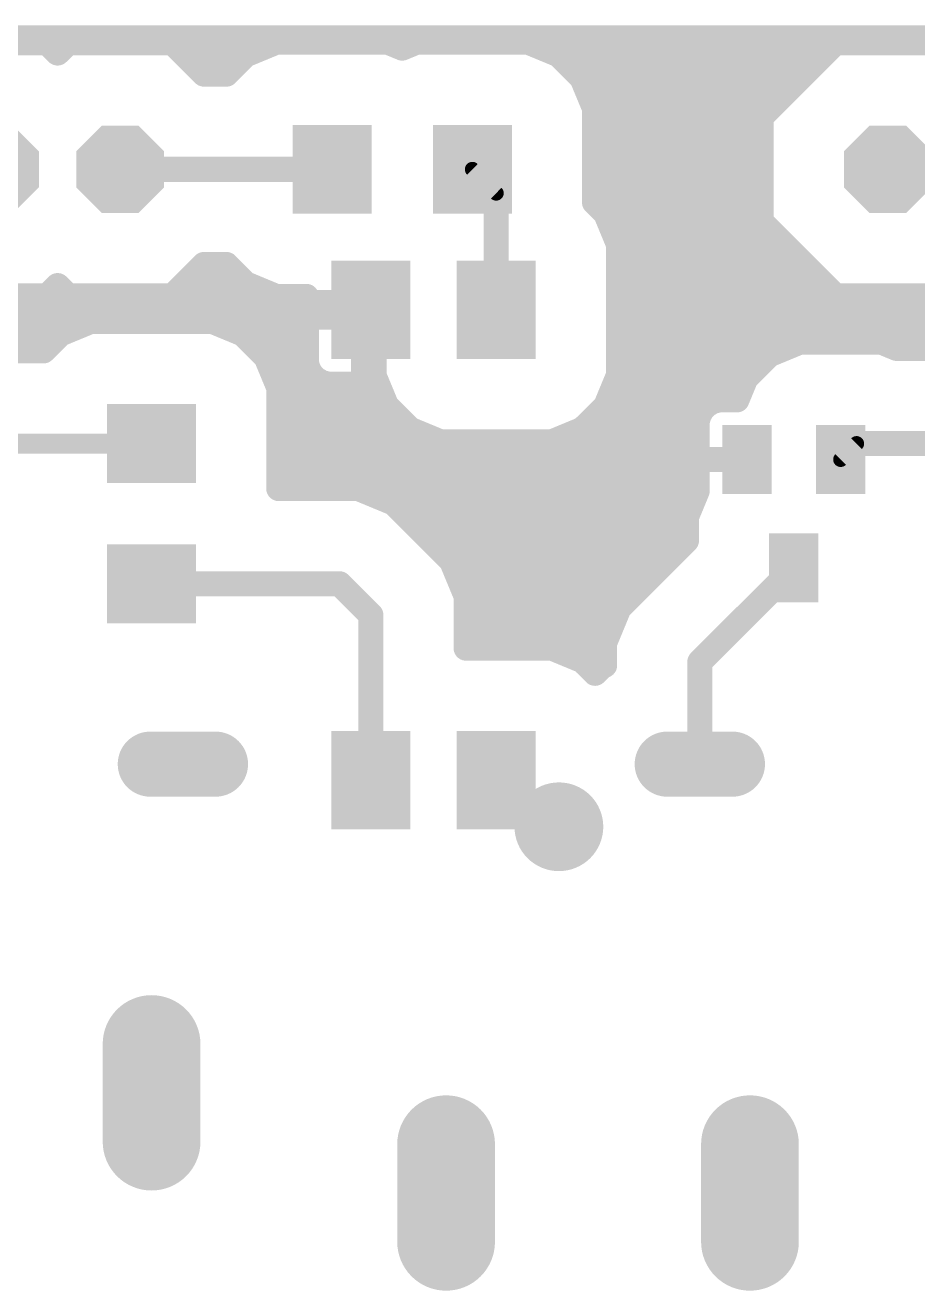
# Model space of a CAD drawing. Header units: millimetres. Extents: x 0 to 653, y 0 to 287.
# Drawn here: x 48.56 to 66.65, y 221.21 to 246.87 of the extents above; entities that cross this region are included whole.
import ezdxf

# ---------------------------------------------------------------- set-up
doc = ezdxf.new("R2010")
doc.units = ezdxf.units.MM
for name, color, linetype in [('1', 7, 'Continuous'), ('17', 7, 'Continuous'), ('18', 7, 'Continuous')]:
    doc.layers.add(name, color=color, linetype=linetype)

# ---------------------------------------------------------------- blocks, each defined once
blk = doc.blocks.new('LONGP100')
at = {"const_width": 1}
blk.add_lwpolyline([(-0.5, 0), (0.5, 0)], dxfattribs=at)
at = {"const_width": 0.5}
for points in [[(-0.5, 0.25, 1), (-0.5, -0.25)], [(0.5, -0.25, 1), (0.5, 0.25)]]:
    blk.add_lwpolyline(points, format="xyb", dxfattribs=at)
blk = doc.blocks.new('OCTAGONP')
at = {"const_width": 0.5}
blk.add_lwpolyline([(-0.25, -0.1036), (-0.25, 0.1036), (-0.1036, 0.25), (0.1036, 0.25), (0.25, 0.1036), (0.25, -0.1036), (0.1036, -0.25), (-0.1036, -0.25), (-0.25, -0.1036), (-0.25, 0.1036)], dxfattribs=at)
blk = doc.blocks.new('RECT')
blk.add_solid([(-0.5, -0.5), (0.5, -0.5), (-0.5, 0.5), (0.5, 0.5)])
blk = doc.blocks.new('ROUNDV')
at = {"const_width": 0.5}
blk.add_lwpolyline([(0, -0.25, 1), (0, 0.25, 1), (0, -0.25)], format="xyb", dxfattribs=at)

msp = doc.modelspace()

# ---------------------------------------------------------------- linework, layer by layer
at = {"layer": '1'}
for points, const_width in [([(21.193, 246.62), (169.545, 246.62)], 0.508), ([(49.005, 246.519), (46.88, 246.519)], 0.508), ([(49.212, 246.311), (49.005, 246.519)], 0.508), ([(49.42, 246.519), (49.212, 246.311)], 0.508), ([(51.545, 246.519), (49.42, 246.519)], 0.508), ([(52.18, 245.884), (51.545, 246.519)], 0.508), ([(53.642, 246.531), (53.026, 246.276)], 0.508), ([(55.909, 246.531), (53.642, 246.531)], 0.508), ([(56.197, 246.412), (55.909, 246.531)], 0.508), ([(56.486, 246.531), (56.197, 246.412)], 0.508), ([(58.753, 246.531), (56.486, 246.531)], 0.508), ([(59.369, 246.276), (58.753, 246.531)], 0.508), ([(64.977, 246.519), (63.475, 245.016)], 0.508), ([(67.103, 246.519), (64.977, 246.519)], 0.508), ([(53.026, 246.276), (52.634, 245.884)], 0.508), ([(59.841, 245.804), (59.369, 246.276)], 0.508), ([(51.952, 246.112), (52.862, 246.112)], 0.508), ([(59.533, 246.112), (64.571, 246.112)], 0.508), ([(52.634, 245.884), (52.18, 245.884)], 0.508), ([(60.096, 245.188), (59.841, 245.804)], 0.508), ([(59.924, 245.604), (64.063, 245.604)], 0.508), ([(60.096, 243.281), (60.096, 245.188)], 0.508), ([(60.096, 245.096), (63.555, 245.096)], 0.508), ([(63.475, 245.016), (63.475, 242.891)], 0.508), ([(60.096, 244.588), (63.475, 244.588)], 0.508), ([(50.483, 243.953), (54.776, 243.953)], 0.508), ([(57.62, 243.953), (58.102, 243.47)], 0.305), ([(60.096, 244.08), (63.475, 244.08)], 0.508), ([(58.102, 243.47), (58.102, 241.103)], 0.508), ([(60.096, 243.572), (63.475, 243.572)], 0.508), ([(60.324, 243.053), (60.096, 243.281)], 0.508), ([(60.312, 243.064), (63.475, 243.064)], 0.508), ([(60.579, 242.437), (60.324, 243.053)], 0.508), ([(63.475, 242.891), (64.977, 241.388)], 0.508), ([(60.529, 242.556), (63.809, 242.556)], 0.508), ([(60.579, 239.77), (60.579, 242.437)], 0.508), ([(60.579, 242.048), (64.317, 242.048)], 0.508), ([(51.545, 241.388), (52.18, 242.023)], 0.508), ([(52.18, 242.023), (52.634, 242.023)], 0.508), ([(52.634, 242.023), (53.026, 241.631)], 0.508), ([(49.005, 241.388), (49.212, 241.595)], 0.508), ([(49.157, 241.54), (49.267, 241.54)], 0.508), ([(49.212, 241.595), (49.42, 241.388)], 0.508), ([(51.697, 241.54), (53.244, 241.54)], 0.508), ([(53.026, 241.631), (53.642, 241.375)], 0.508), ([(60.579, 241.54), (64.825, 241.54)], 0.508), ([(46.88, 241.388), (49.005, 241.388)], 0.508), ([(49.42, 241.388), (51.545, 241.388)], 0.508), ([(53.642, 241.375), (54.255, 241.375)], 0.508), ([(54.255, 241.375), (54.255, 241.249)], 0.508), ([(64.977, 241.388), (67.103, 241.388)], 0.508), ([(42.481, 241.032), (55.416, 241.032)], 0.508), ([(54.255, 241.249), (55.416, 241.249)], 0.508), ([(55.416, 241.249), (55.416, 240.957)], 0.508), ([(60.579, 241.032), (73.514, 241.032)], 0.508), ([(49.883, 240.867), (49.266, 240.612)], 0.508), ([(52.352, 240.867), (49.883, 240.867)], 0.508), ([(52.969, 240.612), (52.352, 240.867)], 0.508), ([(55.416, 240.957), (54.255, 240.957)], 0.508), ([(54.255, 240.957), (54.255, 240.036)], 0.508), ([(55.416, 239.595), (55.416, 240.957)], 0.508), ([(55.416, 240.957), (55.626, 240.957)], 0.508), ([(55.626, 240.957), (55.626, 239.77)], 0.508), ([(42.481, 240.524), (49.179, 240.524)], 0.508), ([(49.266, 240.612), (48.925, 240.27)], 0.508), ([(53.44, 240.14), (52.969, 240.612)], 0.508), ([(53.056, 240.524), (54.255, 240.524)], 0.508), ([(55.416, 240.524), (55.626, 240.524)], 0.508), ([(60.579, 240.524), (67.277, 240.524)], 0.508), ([(48.925, 240.27), (48.243, 240.27)], 0.508), ([(64.251, 240.445), (63.635, 240.19)], 0.508), ([(65.918, 240.445), (64.251, 240.445)], 0.508), ([(66.218, 240.321), (65.918, 240.445)], 0.508), ([(67.073, 240.321), (66.218, 240.321)], 0.508), ([(53.695, 239.524), (53.44, 240.14)], 0.508), ([(53.491, 240.016), (54.26, 240.016)], 0.508), ([(54.255, 240.036), (54.289, 239.907)], 0.508), ([(55.416, 240.016), (55.626, 240.016)], 0.508), ([(60.579, 240.016), (63.462, 240.016)], 0.508), ([(63.635, 240.19), (63.164, 239.718)], 0.508), ([(54.289, 239.907), (54.356, 239.791)], 0.508), ([(54.356, 239.791), (54.451, 239.697)], 0.508), ([(55.626, 239.77), (55.881, 239.154)], 0.508), ([(60.324, 239.154), (60.579, 239.77)], 0.508), ([(53.695, 237.477), (53.695, 239.524)], 0.508), ([(53.695, 239.508), (55.734, 239.508)], 0.508), ([(54.451, 239.697), (54.566, 239.63)], 0.508), ([(54.566, 239.63), (54.696, 239.595)], 0.508), ([(54.696, 239.595), (55.416, 239.595)], 0.508), ([(60.471, 239.508), (63.077, 239.508)], 0.508), ([(63.164, 239.718), (62.981, 239.276)], 0.508), ([(62.489, 239.242), (62.373, 239.175)], 0.508), ([(62.618, 239.276), (62.489, 239.242)], 0.508), ([(62.981, 239.276), (62.618, 239.276)], 0.508), ([(53.695, 239), (56.035, 239)], 0.508), ([(55.881, 239.154), (56.353, 238.682)], 0.508), ([(59.852, 238.682), (60.324, 239.154)], 0.508), ([(60.17, 239), (62.232, 239)], 0.508), ([(62.212, 238.964), (62.177, 238.835)], 0.508), ([(62.279, 239.08), (62.212, 238.964)], 0.508), ([(62.373, 239.175), (62.279, 239.08)], 0.508), ([(62.177, 238.835), (62.177, 238.068)], 0.508), ([(53.695, 238.492), (56.811, 238.492)], 0.508), ([(56.353, 238.682), (56.969, 238.427)], 0.508), ([(59.236, 238.427), (59.852, 238.682)], 0.508), ([(59.394, 238.492), (62.177, 238.492)], 0.508), ([(51.117, 238.39), (47.309, 238.39)], 0.406), ([(56.969, 238.427), (59.236, 238.427)], 0.508), ([(65.407, 238.39), (65.085, 238.068)], 0.305), ([(69.215, 238.39), (65.407, 238.39)], 0.508), ([(53.695, 237.984), (62.177, 237.984)], 0.508), ([(62.177, 238.068), (62.876, 238.068)], 0.508), ([(62.876, 238.068), (62.177, 238.068)], 0.508), ([(62.177, 238.068), (62.177, 237.429)], 0.508), ([(62.876, 238.068), (62.876, 238.068)], 0.508), ([(55.312, 237.477), (53.695, 237.477)], 0.508), ([(56.021, 237.183), (55.312, 237.477)], 0.508), ([(55.312, 237.476), (62.177, 237.476)], 0.508), ([(62.177, 237.429), (61.959, 236.902)], 0.508), ([(57.199, 236.005), (56.021, 237.183)], 0.508), ([(56.236, 236.968), (61.986, 236.968)], 0.508), ([(61.959, 236.902), (61.959, 236.422)], 0.508), ([(56.743, 236.46), (61.959, 236.46)], 0.508), ([(61.959, 236.422), (60.593, 235.057)], 0.508), ([(57.493, 235.295), (57.199, 236.005)], 0.508), ([(57.221, 235.952), (61.489, 235.952)], 0.508), ([(62.23, 233.963), (64.135, 235.868)], 0.508), ([(51.117, 235.546), (54.928, 235.546)], 0.508), ([(55.562, 234.911), (54.928, 235.546)], 0.508), ([(57.431, 235.444), (60.981, 235.444)], 0.508), ([(57.493, 234.24), (57.493, 235.295)], 0.508), ([(55.562, 231.563), (55.562, 234.911)], 0.508), ([(57.493, 234.936), (60.544, 234.936)], 0.508), ([(60.593, 235.057), (60.3, 234.347)], 0.508), ([(57.493, 234.428), (60.333, 234.428)], 0.508), ([(60.3, 234.347), (60.3, 233.892)], 0.508), ([(59.236, 234.24), (57.493, 234.24)], 0.508), ([(59.852, 233.985), (59.236, 234.24)], 0.508), ([(60.107, 233.73), (59.852, 233.985)], 0.508), ([(59.916, 233.92), (60.3, 233.92)], 0.508), ([(60.246, 233.869), (60.107, 233.73)], 0.508), ([(60.3, 233.892), (60.246, 233.869)], 0.508), ([(62.23, 231.888), (62.23, 233.963)], 0.508), ([(58.102, 231.563), (58.428, 231.563)], 0.406), ([(58.428, 231.563), (59.373, 230.618)], 0.406)]:
    msp.add_lwpolyline(points, dxfattribs=dict(at, const_width=const_width))
for points, const_width in [([(49.095, 246.609, 1), (48.915, 246.429)], 0.254), ([(49.005, 246.392, 1), (49.005, 246.646)], 0.254), ([(49.42, 246.646, 1), (49.42, 246.392)], 0.254), ([(49.51, 246.429, 1), (49.33, 246.609)], 0.254), ([(51.635, 246.609, 1), (51.455, 246.429)], 0.254), ([(51.545, 246.392, 1), (51.545, 246.646)], 0.254), ([(53.642, 246.658, 1), (53.642, 246.404)], 0.254), ([(53.691, 246.414, 1), (53.593, 246.649)], 0.254), ([(55.958, 246.649, 1), (55.86, 246.414)], 0.254), ([(55.909, 246.404, 1), (55.909, 246.658)], 0.254), ([(56.486, 246.658, 1), (56.486, 246.404)], 0.254), ([(56.535, 246.414, 1), (56.437, 246.649)], 0.254), ([(58.802, 246.649, 1), (58.704, 246.414)], 0.254), ([(58.753, 246.404, 1), (58.753, 246.658)], 0.254), ([(64.977, 246.646, 1), (64.977, 246.392)], 0.254), ([(65.067, 246.429, 1), (64.888, 246.609)], 0.254), ([(49.123, 246.401, 1), (49.302, 246.222)], 0.254), ([(49.123, 246.222, 1), (49.302, 246.401)], 0.254), ([(52.977, 246.393, 1), (53.075, 246.159)], 0.254), ([(53.116, 246.186, 1), (52.936, 246.366)], 0.254), ([(56.149, 246.529, 1), (56.246, 246.294)], 0.254), ([(56.149, 246.294, 1), (56.246, 246.529)], 0.254), ([(59.459, 246.366, 1), (59.279, 246.186)], 0.254), ([(59.321, 246.159, 1), (59.418, 246.393)], 0.254), ([(51.952, 246.239, 1), (51.952, 245.985)], 0.254), ([(52.862, 245.985, 1), (52.862, 246.239)], 0.254), ([(59.533, 246.239, 1), (59.533, 245.985)], 0.254), ([(64.571, 245.985, 1), (64.571, 246.239)], 0.254), ([(52.18, 246.011, 1), (52.18, 245.757)], 0.254), ([(52.09, 245.794, 1), (52.27, 245.974)], 0.254), ([(52.544, 245.974, 1), (52.723, 245.794)], 0.254), ([(52.634, 245.757, 1), (52.634, 246.011)], 0.254), ([(59.958, 245.853, 1), (59.723, 245.756)], 0.254), ([(59.751, 245.715, 1), (59.931, 245.894)], 0.254), ([(59.924, 245.731, 1), (59.924, 245.477)], 0.254), ([(64.063, 245.477, 1), (64.063, 245.731)], 0.254), ([(60.223, 245.188, 1), (59.969, 245.188)], 0.254), ([(60.096, 245.223, 1), (60.096, 244.969)], 0.254), ([(59.979, 245.14, 1), (60.213, 245.237)], 0.254), ([(63.602, 245.016, 1), (63.348, 245.016)], 0.254), ([(63.385, 245.106, 1), (63.564, 244.926)], 0.254), ([(63.555, 244.969, 1), (63.555, 245.223)], 0.254), ([(60.096, 244.715, 1), (60.096, 244.461)], 0.254), ([(63.475, 244.461, 1), (63.475, 244.715)], 0.254), ([(50.483, 244.08, 1), (50.483, 243.826)], 0.254), ([(54.776, 243.826, 1), (54.776, 244.08)], 0.254), ([(57.673, 244.007, 1), (57.566, 243.899)], 0.152), ([(60.096, 244.207, 1), (60.096, 243.953)], 0.254), ([(63.475, 243.953, 1), (63.475, 244.207)], 0.254), ([(58.23, 243.47, 1), (57.975, 243.47)], 0.254), ([(58.049, 243.416, 1), (58.156, 243.524)], 0.152), ([(60.096, 243.699, 1), (60.096, 243.445)], 0.254), ([(63.475, 243.445, 1), (63.475, 243.699)], 0.254), ([(60.186, 243.371, 1), (60.006, 243.191)], 0.254), ([(59.969, 243.281, 1), (60.223, 243.281)], 0.254), ([(60.312, 243.191, 1), (60.312, 242.937)], 0.254), ([(60.441, 243.102, 1), (60.206, 243.004)], 0.254), ([(60.234, 242.963, 1), (60.413, 243.143)], 0.254), ([(63.564, 242.981, 1), (63.385, 242.801)], 0.254), ([(63.475, 242.937, 1), (63.475, 243.191)], 0.254), ([(60.529, 242.683, 1), (60.529, 242.429)], 0.254), ([(63.348, 242.891, 1), (63.602, 242.891)], 0.254), ([(63.809, 242.429, 1), (63.809, 242.683)], 0.254), ([(60.706, 242.437, 1), (60.452, 242.437)], 0.254), ([(60.462, 242.388, 1), (60.696, 242.485)], 0.254), ([(60.579, 242.175, 1), (60.579, 241.921)], 0.254), ([(64.317, 241.921, 1), (64.317, 242.175)], 0.254), ([(52.18, 242.15, 1), (52.18, 241.896)], 0.254), ([(52.27, 241.933, 1), (52.09, 242.113)], 0.254), ([(52.723, 242.113, 1), (52.544, 241.933)], 0.254), ([(52.634, 241.896, 1), (52.634, 242.15)], 0.254), ([(49.157, 241.667, 1), (49.157, 241.413)], 0.254), ([(49.302, 241.685, 1), (49.123, 241.506)], 0.254), ([(49.302, 241.506, 1), (49.123, 241.685)], 0.254), ([(49.267, 241.413, 1), (49.267, 241.667)], 0.254), ([(51.697, 241.667, 1), (51.697, 241.413)], 0.254), ([(53.075, 241.748, 1), (52.977, 241.513)], 0.254), ([(52.936, 241.541, 1), (53.116, 241.72)], 0.254), ([(53.244, 241.413, 1), (53.244, 241.667)], 0.254), ([(60.579, 241.667, 1), (60.579, 241.413)], 0.254), ([(64.825, 241.413, 1), (64.825, 241.667)], 0.254), ([(48.915, 241.478, 1), (49.095, 241.298)], 0.254), ([(49.005, 241.261, 1), (49.005, 241.515)], 0.254), ([(49.42, 241.515, 1), (49.42, 241.261)], 0.254), ([(49.33, 241.298, 1), (49.51, 241.478)], 0.254), ([(51.455, 241.478, 1), (51.635, 241.298)], 0.254), ([(51.545, 241.261, 1), (51.545, 241.515)], 0.254), ([(53.642, 241.502, 1), (53.642, 241.248)], 0.254), ([(53.593, 241.258, 1), (53.691, 241.493)], 0.254), ([(54.382, 241.375, 1), (54.127, 241.375)], 0.254), ([(54.255, 241.248, 1), (54.255, 241.502)], 0.254), ([(64.977, 241.515, 1), (64.977, 241.261)], 0.254), ([(64.888, 241.298, 1), (65.067, 241.478)], 0.254), ([(54.127, 241.249, 1), (54.382, 241.249)], 0.254), ([(54.255, 241.376, 1), (54.255, 241.122)], 0.254), ([(55.544, 241.249, 1), (55.289, 241.249)], 0.254), ([(55.416, 241.122, 1), (55.416, 241.376)], 0.254), ([(55.416, 240.905, 1), (55.416, 241.159)], 0.254), ([(60.579, 241.159, 1), (60.579, 240.905)], 0.254), ([(49.883, 240.994, 1), (49.883, 240.74)], 0.254), ([(49.931, 240.749, 1), (49.834, 240.984)], 0.254), ([(52.401, 240.984, 1), (52.304, 240.749)], 0.254), ([(52.352, 240.74, 1), (52.352, 240.994)], 0.254), ([(54.382, 240.957, 1), (54.127, 240.957)], 0.254), ([(54.255, 241.084, 1), (54.255, 240.83)], 0.254), ([(55.544, 240.957, 1), (55.289, 240.957)], 0.254), ([(55.289, 240.957, 1), (55.544, 240.957)], 0.254), ([(55.416, 241.084, 1), (55.416, 240.83)], 0.254), ([(55.416, 240.83, 1), (55.416, 241.084)], 0.254), ([(55.753, 240.957, 1), (55.499, 240.957)], 0.254), ([(55.626, 240.83, 1), (55.626, 241.084)], 0.254), ([(57.975, 241.103, 1), (58.23, 241.103)], 0.254), ([(49.218, 240.729, 1), (49.315, 240.494)], 0.254), ([(49.356, 240.522, 1), (49.177, 240.701)], 0.254), ([(49.179, 240.397, 1), (49.179, 240.651)], 0.254), ([(53.058, 240.701, 1), (52.879, 240.522)], 0.254), ([(52.92, 240.494, 1), (53.017, 240.729)], 0.254), ([(53.056, 240.651, 1), (53.056, 240.397)], 0.254), ([(54.255, 240.397, 1), (54.255, 240.651)], 0.254), ([(55.416, 240.651, 1), (55.416, 240.397)], 0.254), ([(55.626, 240.397, 1), (55.626, 240.651)], 0.254), ([(60.579, 240.651, 1), (60.579, 240.397)], 0.254), ([(48.925, 240.143, 1), (48.925, 240.397)], 0.254), ([(64.251, 240.572, 1), (64.251, 240.318)], 0.254), ([(64.3, 240.327, 1), (64.203, 240.562)], 0.254), ([(65.967, 240.562, 1), (65.87, 240.327)], 0.254), ([(65.918, 240.318, 1), (65.918, 240.572)], 0.254), ([(66.218, 240.448, 1), (66.218, 240.194)], 0.254), ([(66.169, 240.203, 1), (66.266, 240.438)], 0.254), ([(48.835, 240.36, 1), (49.015, 240.18)], 0.254), ([(53.557, 240.189, 1), (53.323, 240.091)], 0.254), ([(53.35, 240.05, 1), (53.53, 240.23)], 0.254), ([(53.491, 240.143, 1), (53.491, 239.889)], 0.254), ([(54.377, 240.069, 1), (54.132, 240.004)], 0.254), ([(54.26, 239.889, 1), (54.26, 240.143)], 0.254), ([(55.416, 240.143, 1), (55.416, 239.889)], 0.254), ([(55.626, 239.889, 1), (55.626, 240.143)], 0.254), ([(60.579, 240.143, 1), (60.579, 239.889)], 0.254), ([(63.462, 239.889, 1), (63.462, 240.143)], 0.254), ([(63.587, 240.307, 1), (63.684, 240.072)], 0.254), ([(63.725, 240.1, 1), (63.546, 240.279)], 0.254), ([(54.127, 240.036, 1), (54.382, 240.036)], 0.254), ([(54.399, 239.971, 1), (54.179, 239.844)], 0.254), ([(54.166, 239.874, 1), (54.412, 239.94)], 0.254), ([(54.446, 239.881, 1), (54.266, 239.702)], 0.254), ([(55.743, 239.818, 1), (55.509, 239.721)], 0.254), ([(60.696, 239.721, 1), (60.462, 239.818)], 0.254), ([(53.822, 239.524, 1), (53.568, 239.524)], 0.254), ([(53.695, 239.635, 1), (53.695, 239.381)], 0.254), ([(54.246, 239.728, 1), (54.466, 239.855)], 0.254), ([(54.514, 239.807, 1), (54.387, 239.587)], 0.254), ([(54.361, 239.607, 1), (54.54, 239.787)], 0.254), ([(54.599, 239.753, 1), (54.533, 239.507)], 0.254), ([(54.503, 239.52, 1), (54.63, 239.74)], 0.254), ([(54.696, 239.722, 1), (54.696, 239.468)], 0.254), ([(54.663, 239.473, 1), (54.728, 239.718)], 0.254), ([(55.416, 239.468, 1), (55.416, 239.722)], 0.254), ([(55.499, 239.77, 1), (55.753, 239.77)], 0.254), ([(55.734, 239.381, 1), (55.734, 239.635)], 0.254), ([(60.471, 239.635, 1), (60.471, 239.381)], 0.254), ([(60.452, 239.77, 1), (60.706, 239.77)], 0.254), ([(63.074, 239.808, 1), (63.254, 239.628)], 0.254), ([(63.281, 239.669, 1), (63.047, 239.767)], 0.254), ([(63.077, 239.381, 1), (63.077, 239.635)], 0.254), ([(53.578, 239.475, 1), (53.813, 239.572)], 0.254), ([(55.289, 239.595, 1), (55.544, 239.595)], 0.254), ([(62.456, 239.364, 1), (62.522, 239.119)], 0.254), ([(62.552, 239.132, 1), (62.425, 239.352)], 0.254), ([(62.618, 239.403, 1), (62.618, 239.149)], 0.254), ([(62.651, 239.154, 1), (62.585, 239.399)], 0.254), ([(62.981, 239.149, 1), (62.981, 239.403)], 0.254), ([(53.695, 239.127, 1), (53.695, 238.873)], 0.254), ([(55.971, 239.244, 1), (55.791, 239.064)], 0.254), ([(55.764, 239.105, 1), (55.999, 239.202)], 0.254), ([(56.035, 238.873, 1), (56.035, 239.127)], 0.254), ([(60.17, 239.127, 1), (60.17, 238.873)], 0.254), ([(60.206, 239.202, 1), (60.441, 239.105)], 0.254), ([(60.413, 239.064, 1), (60.234, 239.244)], 0.254), ([(62.334, 238.932, 1), (62.089, 238.997)], 0.254), ([(62.189, 239.17, 1), (62.368, 238.99)], 0.254), ([(62.389, 239.017, 1), (62.169, 239.144)], 0.254), ([(62.232, 238.873, 1), (62.232, 239.127)], 0.254), ([(62.31, 239.285, 1), (62.437, 239.065)], 0.254), ([(62.463, 239.085, 1), (62.283, 239.265)], 0.254), ([(62.864, 239.325, 1), (63.098, 239.228)], 0.254), ([(62.304, 238.835, 1), (62.05, 238.835)], 0.254), ([(62.054, 238.868, 1), (62.3, 238.802)], 0.254), ([(62.102, 239.028, 1), (62.322, 238.901)], 0.254), ([(53.695, 238.619, 1), (53.695, 238.365)], 0.254), ([(56.401, 238.799, 1), (56.304, 238.565)], 0.254), ([(56.263, 238.592, 1), (56.443, 238.772)], 0.254), ([(56.811, 238.365, 1), (56.811, 238.619)], 0.254), ([(59.394, 238.619, 1), (59.394, 238.365)], 0.254), ([(59.762, 238.772, 1), (59.942, 238.592)], 0.254), ([(59.901, 238.565, 1), (59.803, 238.799)], 0.254), ([(62.177, 238.365, 1), (62.177, 238.619)], 0.254), ([(51.117, 238.289, 1), (51.117, 238.492)], 0.203), ([(56.969, 238.554, 1), (56.969, 238.3)], 0.254), ([(56.92, 238.31, 1), (57.018, 238.544)], 0.254), ([(59.187, 238.544, 1), (59.285, 238.31)], 0.254), ([(59.236, 238.3, 1), (59.236, 238.554)], 0.254), ([(65.407, 238.517, 1), (65.407, 238.263)], 0.254), ([(65.461, 238.336, 1), (65.353, 238.444)], 0.152), ([(53.695, 238.111, 1), (53.695, 237.857)], 0.254), ([(62.177, 238.195, 1), (62.177, 237.941)], 0.254), ([(62.177, 238.195, 1), (62.177, 237.941)], 0.254), ([(62.304, 238.068, 1), (62.05, 238.068)], 0.254), ([(62.05, 238.068, 1), (62.304, 238.068)], 0.254), ([(62.177, 237.857, 1), (62.177, 238.111)], 0.254), ([(62.831, 238.187, 1), (62.92, 237.949)], 0.254), ([(62.92, 237.949, 1), (62.832, 238.187)], 0.254), ([(62.876, 237.941, 1), (62.876, 238.195)], 0.254), ([(62.876, 237.941, 1), (62.876, 238.195)], 0.254), ([(65.031, 238.122, 1), (65.139, 238.014)], 0.152), ([(53.695, 237.604, 1), (53.695, 237.35)], 0.254), ([(55.36, 237.594, 1), (55.263, 237.359)], 0.254), ([(55.312, 237.603, 1), (55.312, 237.349)], 0.254), ([(55.312, 237.35, 1), (55.312, 237.604)], 0.254), ([(62.294, 237.38, 1), (62.06, 237.478)], 0.254), ([(62.177, 237.349, 1), (62.177, 237.603)], 0.254), ([(53.568, 237.477, 1), (53.822, 237.477)], 0.254), ([(56.111, 237.273, 1), (55.931, 237.093)], 0.254), ([(55.972, 237.066, 1), (56.07, 237.3)], 0.254), ([(62.05, 237.429, 1), (62.304, 237.429)], 0.254), ([(56.236, 237.095, 1), (56.236, 236.841)], 0.254), ([(61.986, 236.841, 1), (61.986, 237.095)], 0.254), ([(62.086, 236.902, 1), (61.832, 236.902)], 0.254), ([(61.841, 236.95, 1), (62.076, 236.853)], 0.254), ([(56.743, 236.587, 1), (56.743, 236.333)], 0.254), ([(62.048, 236.332, 1), (61.869, 236.512)], 0.254), ([(61.959, 236.333, 1), (61.959, 236.587)], 0.254), ([(61.832, 236.422, 1), (62.086, 236.422)], 0.254), ([(57.316, 236.053, 1), (57.082, 235.956)], 0.254), ([(57.221, 236.079, 1), (57.221, 235.825)], 0.254), ([(57.109, 235.915, 1), (57.289, 236.095)], 0.254), ([(61.489, 235.825, 1), (61.489, 236.079)], 0.254), ([(64.225, 235.779, 1), (64.045, 235.958)], 0.254), ([(51.117, 235.673, 1), (51.117, 235.419)], 0.254), ([(55.017, 235.636, 1), (54.838, 235.457)], 0.254), ([(54.928, 235.419, 1), (54.928, 235.673)], 0.254), ([(57.431, 235.571, 1), (57.431, 235.317)], 0.254), ([(60.981, 235.317, 1), (60.981, 235.571)], 0.254), ([(57.62, 235.295, 1), (57.366, 235.295)], 0.254), ([(57.376, 235.247, 1), (57.61, 235.344)], 0.254), ([(55.69, 234.911, 1), (55.435, 234.911)], 0.254), ([(55.473, 234.822, 1), (55.652, 235.001)], 0.254), ([(57.493, 235.063, 1), (57.493, 234.809)], 0.254), ([(60.504, 235.147, 1), (60.683, 234.967)], 0.254), ([(60.711, 235.008, 1), (60.476, 235.105)], 0.254), ([(60.544, 234.809, 1), (60.544, 235.063)], 0.254), ([(57.493, 234.555, 1), (57.493, 234.301)], 0.254), ([(60.427, 234.347, 1), (60.173, 234.347)], 0.254), ([(60.333, 234.301, 1), (60.333, 234.555)], 0.254), ([(57.493, 234.367, 1), (57.493, 234.113)], 0.254), ([(57.366, 234.24, 1), (57.62, 234.24)], 0.254), ([(59.285, 234.357, 1), (59.187, 234.122)], 0.254), ([(59.236, 234.113, 1), (59.236, 234.367)], 0.254), ([(60.182, 234.396, 1), (60.417, 234.299)], 0.254), ([(59.942, 234.074, 1), (59.762, 233.895)], 0.254), ([(59.916, 234.047, 1), (59.916, 233.793)], 0.254), ([(59.803, 233.867, 1), (59.901, 234.102)], 0.254), ([(60.197, 233.987, 1), (60.294, 233.752)], 0.254), ([(60.336, 233.78, 1), (60.156, 233.959)], 0.254), ([(60.348, 233.774, 1), (60.251, 234.009)], 0.254), ([(60.3, 233.793, 1), (60.3, 234.047)], 0.254), ([(62.357, 233.963, 1), (62.103, 233.963)], 0.254), ([(62.14, 234.053, 1), (62.32, 233.874)], 0.254), ([(60.017, 233.82, 1), (60.196, 233.64)], 0.254), ([(60.017, 233.64, 1), (60.196, 233.82)], 0.254), ([(60.173, 233.892, 1), (60.427, 233.892)], 0.254), ([(62.103, 231.888, 1), (62.357, 231.888)], 0.254), ([(55.435, 231.563, 1), (55.69, 231.563)], 0.254), ([(58.102, 231.665, 1), (58.102, 231.462)], 0.203), ([(58.499, 231.635, 1), (58.356, 231.492)], 0.203), ([(58.428, 231.462, 1), (58.428, 231.665)], 0.203), ([(59.301, 230.547, 1), (59.444, 230.69)], 0.203)]:
    msp.add_lwpolyline(points, format="xyb", dxfattribs=dict(at, const_width=const_width))

# ---------------------------------------------------------------- block references
at = {"layer": '1', "xscale": 1.6}
for p, yscale in [((54.776, 243.953), 1.803), ((57.62, 243.953), 1.803), ((55.562, 231.563), 2), ((58.102, 231.563), 2)]:
    msp.add_blockref('RECT', p, dxfattribs=dict(at, yscale=yscale))
for p, yscale, rotation in [((55.562, 241.103), 2, 180), ((58.102, 241.103), 2, 180), ((51.117, 238.39), 1.803, 90), ((51.117, 235.546), 1.803, 90)]:
    msp.add_blockref('RECT', p, dxfattribs=dict(at, yscale=yscale, rotation=rotation))
at = {"layer": '1', "yscale": 1.4, "rotation": 180}
for p in [(63.185, 238.068), (65.085, 238.068), (64.135, 235.868)]:
    msp.add_blockref('RECT', p, dxfattribs=at)
at = {"layer": '17', "xscale": 1.778, "yscale": 1.778}
for p in [(47.943, 243.953), (47.943, 243.953), (50.483, 243.953), (50.483, 243.953), (66.04, 243.953), (66.04, 243.953)]:
    msp.add_blockref('OCTAGONP', p, dxfattribs=at)
at = {"layer": '17'}
for p, xscale, yscale, rotation in [((51.752, 231.888), 1.3208, 1.3208, 180), ((51.752, 231.888), 1.3208, 1.3208, 180), ((62.23, 231.888), 1.3208, 1.3208, 180), ((62.23, 231.888), 1.3208, 1.3208, 180), ((51.117, 225.221), 1.9812, 1.9812, 270), ((51.117, 225.221), 1.9812, 1.9812, 270), ((57.087, 223.189), 1.9812, 1.9812, 270), ((57.087, 223.189), 1.9812, 1.9812, 270), ((63.246, 223.189), 1.9812, 1.9812, 270), ((63.246, 223.189), 1.9812, 1.9812, 270)]:
    msp.add_blockref('LONGP100', p, dxfattribs=dict(at, xscale=xscale, yscale=yscale, rotation=rotation))
at = {"layer": '18', "xscale": 1.8, "yscale": 1.8}
msp.add_blockref('ROUNDV', (59.373, 230.618), dxfattribs=at)
msp.add_blockref('ROUNDV', (59.373, 230.618), dxfattribs=at)

doc.saveas('drawing.dxf')
